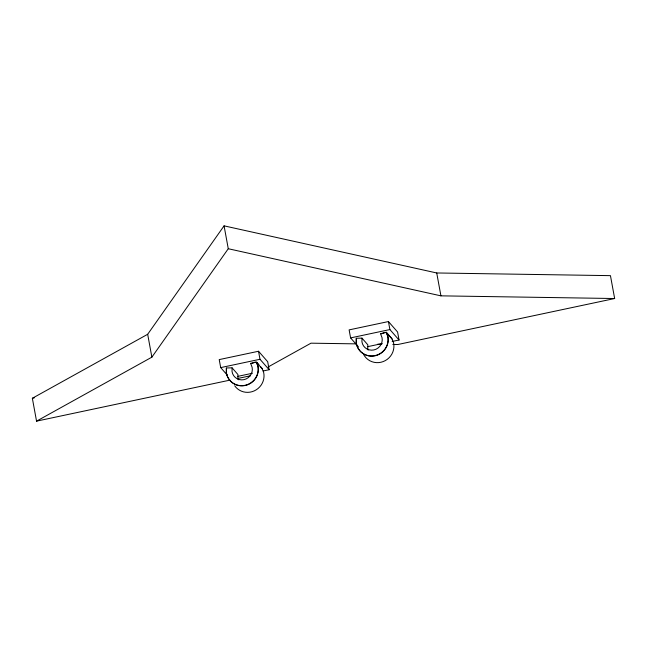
<?xml version="1.0" encoding="UTF-8"?>
<svg xmlns="http://www.w3.org/2000/svg" width="647" height="647" viewBox="0 0 647 647"><rect width="100%" height="100%" fill="white"/><g stroke="black" fill="none" stroke-linecap="round" stroke-linejoin="round"><path stroke-width="0.97" d="M226.458 368.143L226.418 372.769A16.272 15.763 -41.2 0 0 245.156 385.515A16.272 15.763 -41.2 0 0 257.991 366.073L256.349 362.142L250.583 363.371M256.349 362.142L257.829 365.903A16.256 15.754 -41.2 0 1 245.003 385.329A16.256 15.754 -41.2 0 1 226.28 372.599L226.321 367.965L232.079 367.844L232.038 371.548A10.352 10.028 -41.2 0 0 243.959 379.652A10.352 10.028 -41.2 0 0 252.12 367.286L250.785 363.873L255.258 362.013M356.36 338.438L356.319 343.064A16.272 15.763 -41.2 0 0 375.058 355.81A16.272 15.763 -41.2 0 0 387.893 336.367L386.219 332.105L391.904 338.599L393.586 342.861A16.272 15.763 -41.2 0 1 383.226 361.568A16.272 15.763 -41.2 0 1 363.565 354.362M380.485 333.666L386.251 332.437L387.731 336.197A16.256 15.754 -41.2 0 1 374.904 355.624A16.256 15.754 -41.2 0 1 356.182 342.886L356.222 338.26L361.98 338.138L361.94 341.842A10.352 10.028 -41.2 0 0 373.861 349.946A10.352 10.028 -41.2 0 0 382.021 337.58L380.687 334.167L385.159 332.307M229.903 380.137L36.547 421.148L32.35 398.269L147.678 334.281L224.072 225.852L436.725 272.969L610.453 275.646L614.65 298.526L397.865 344.511L392.81 344.439M36.547 421.148L151.875 357.16L228.27 248.731L224.072 225.852M268.19 366.93L310.997 343.177L356.448 343.872M392.171 341.47L399.053 340.007L397.582 332L388.435 321.551L349.121 329.889L350.593 337.904L358.43 346.857M32.35 398.269L34.323 397.848M263.248 370.966L269.152 369.712L267.68 361.705L258.533 351.256L219.22 359.595L220.692 367.609L227.226 375.066M350.593 337.904L389.898 329.566L399.053 340.007M220.692 367.609L259.997 359.271L269.152 369.712M367.601 346.679L382.345 343.549M237.7 376.384L252.443 373.254M237.716 378.479L250.405 375.786M228.27 248.731L440.922 295.849L614.65 298.526M377.662 344.204L381.706 344.261M386.251 332.437L392.106 339.101M361.98 338.138L367.82 344.802L367.787 348.507A10.352 10.028 -41.2 0 0 368.159 350.076M256.948 362.53L258.84 364.698M260.741 366.857L262.003 368.305L263.685 372.567A16.272 15.763 -41.2 0 1 254.279 390.869A16.272 15.763 -41.2 0 1 234.707 385.79M256.511 362.312L262.205 368.806M232.079 367.844L237.918 374.508L237.886 378.212A10.352 10.028 -41.2 0 0 238.258 379.781M436.725 272.969L440.922 295.849M388.435 321.551L389.898 329.566M258.533 351.256L259.997 359.271M147.678 334.281L151.875 357.16"/></g></svg>
